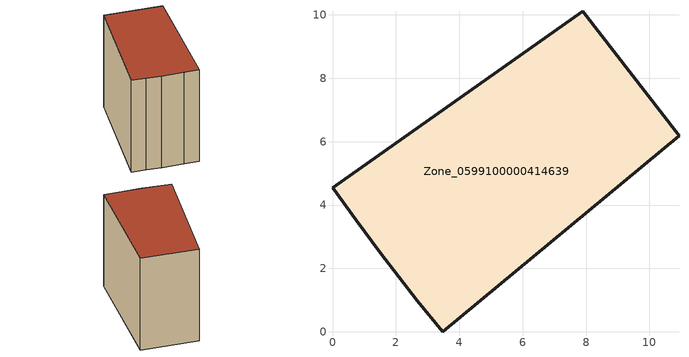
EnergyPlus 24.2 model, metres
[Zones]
Zone_0599100000414639
 floor ground (C_G): 1.5,2.49 0.74,3.51 0,4.55 7.9,10.12 10.93,6.18 3.48,0 2.68,0.99 z0.46
 wall outside (C_F): 0.74,3.51 1.5,2.49 2.68,0.99 3.48,0 10.93,6.18 7.9,10.12 0,4.55 0.74,3.51 z0.46:9.39
 roof outside (C_R): 3.48,0 10.93,6.18 7.9,10.12 0,4.55 0.74,3.51 1.5,2.49 2.68,0.99 z9.39
[BUILDING]
Pand.0599100000414639: North Axis=0; Terrain=City; Loads Convergence Tolerance Value=0.04; Temperature Convergence Tolerance Value=0.4; Solar Distribution=FullExterior; Maximum Number of Warmup Days=25; Minimum Number of Warmup Days=1
[Site:Location]
Rotterdam.The.Hague.AP_ZH_NLD Design_Conditions: Latitude=51.96; Longitude=4.45; Time Zone=1; Elevation=-4.5
[SITE:GROUNDTEMPERATURE:BUILDINGSURFACE]
18, 18, 18, 18, 18, 18, 18, 18, 18, 18, 18, 18
[MATERIAL] Thermal Absorptance=0.9; Solar Absorptance=0.7; Visible Absorptance=0.7
Name | Roughness | Thickness | Conductivity | Density | Specific Heat
G.TI.1992-2005 | MediumSmooth | 0.15 | 0.06 | 540 | 1210
F.TI.1992-2005 | Rough | 0.3 | 0.12 | 1920 | 840
R.TI.1992-2005 | MediumRough | 0.2 | 0.08 | 1500 | 1000
[CONSTRUCTION]
C_G: G.TI.1992-2005
C_F: F.TI.1992-2005
C_R: R.TI.1992-2005
[ZONE]
Zone_0599100000414639: Type=1; Multiplier=1; Ceiling Height=Autocalculate; Volume=Autocalculate; Floor Area=autocalculate; Part of Total Floor Area=Yes
[ZONEINFILTRATION:DESIGNFLOWRATE]
Infil_Zone_0599100000414639: Zone or ZoneList or Space or SpaceList=Zone_0599100000414639; Schedule=AlwaysOn; Design Flow Rate Calculation Method=Flow/Area; Flow Rate per Floor Area=0.0015; Constant Term Coefficient=1; Temperature Term Coefficient=0; Velocity Term Coefficient=0; Velocity Squared Term Coefficient=0
[HVACTEMPLATE:ZONE:IDEALLOADSAIRSYSTEM]
Zone_0599100000414639: Maximum Heating Supply Air Temperature=50; Minimum Cooling Supply Air Temperature=13; Maximum Heating Supply Air Humidity Ratio=0.0156; Minimum Cooling Supply Air Humidity Ratio=0.0077; Heating Limit=NoLimit; Cooling Limit=NoLimit; Dehumidification Control Type=ConstantSensibleHeatRatio; Cooling Sensible Heat Ratio=0.7; Dehumidification Setpoint=60; Humidification Control Type=None; Humidification Setpoint=30; Outdoor Air Method=None; Outdoor Air Flow Rate per Person=0.00944; Outdoor Air Flow Rate per Zone Floor Area=0; Outdoor Air Flow Rate per Zone=0; Demand Controlled Ventilation Type=None; Outdoor Air Economizer Type=NoEconomizer; Heat Recovery Type=None; Sensible Heat Recovery Effectiveness=0.7; Latent Heat Recovery Effectiveness=0.65
[ZONECONTROL:THERMOSTAT]
ThermostatControl_Zone_0599100000414639: Zone or ZoneList=Zone_0599100000414639; Control Type Schedule=DualSetpointControlType; Control 1=Thermostat_Zone_0599100000414639; Temperature Difference Between Cutout And Setpoint=0
[THERMOSTATSETPOINT:DUALSETPOINT]
Thermostat_Zone_0599100000414639: Heating Setpoint Temperature Schedule=HeatingSetpoint_Zone_0599100000414639; Cooling Setpoint Temperature Schedule=CoolingSetpoint_Zone_0599100000414639
[SCHEDULE:COMPACT]
HeatingSetpoint_Zone_0599100000414639: Through: 12/31, For: AllDays, Until: 24:00, 21
CoolingSetpoint_Zone_0599100000414639: Through: 12/31, For: AllDays, Until: 24:00, 24
DualSetpointControlType: Through: 12/31, For: AllDays, Until: 24:00, 4
AlwaysOn: Through: 12/31, For: AllDays, Until: 24:00, 1
